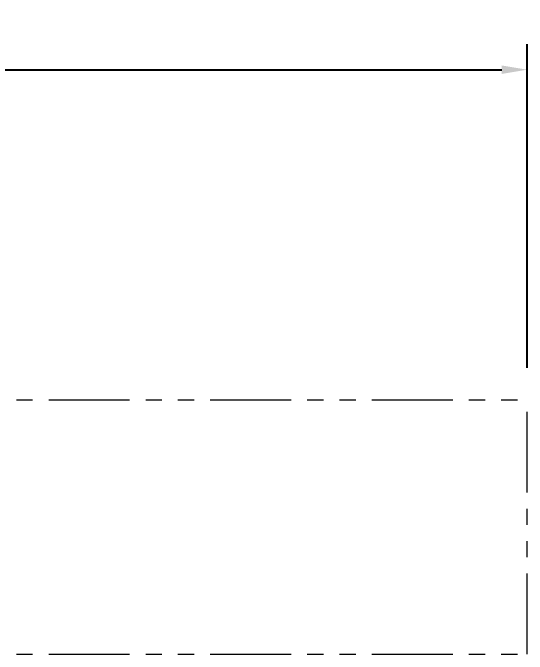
# Model space of a CAD drawing. Header units: millimetres. Extents: x 0 to 5945, y 0 to 4205.
# Drawn here: x 1184.6 to 1386.7, y 2246.2 to 2498.3 of the extents above; entities that cross this region are included whole.
import ezdxf

# ---------------------------------------------------------------- set-up
doc = ezdxf.new("R2010")
doc.units = ezdxf.units.MM
doc.header["$LTSCALE"] = 5
doc.linetypes.add('PHANTOM', pattern=[63.5, 31.75, -6.35, 6.35, -6.35, 6.35, -6.35])
doc.layers.add('참조(ISO)', color=6, linetype='Continuous', lineweight=35)
doc.layers.add('치수(ISO)', color=2, linetype='Continuous', lineweight=25)
doc.styles.add('치수 텍스트_PSTEK_POSCO', font='isocp.shx')
doc.dimstyles.new('치수_PSTEK_POSCO', dxfattribs={"dimscale": 5, "dimtxt": 3, "dimasz": 2, "dimexe": 2, "dimexo": 2.5, "dimgap": 1, "dimtad": 1, "dimrnd": 1e-08, "dimdsep": 46, "dimtxsty": '치수 텍스트_PSTEK_POSCO', "dimcen": 0.09, "dimdle": 10, "dimclrd": 7, "dimclre": 7, "dimclrt": 2, "dimadec": 1, "dimazin": 2, "dimtfac": 1, "dimtmove": 0, "dimatfit": 3, "dimfxl": 0, "dimtolj": 1, "dimlwd": -1, "dimlwe": -1, "dimarcsym": 0})

# ---------------------------------------------------------------- blocks, each defined once
blk = doc.blocks.new('*D54')
at = {"layer": 'Defpoints', "color": 0}
for p in [(1386.65, 2475.91), (436.65, 2346.19), (1386.65, 2346.19)]:
    blk.add_point(p, dxfattribs=at)
at = {"layer": '치수(ISO)', "color": 7}
for p, q in [((436.65, 2358.69), (436.65, 2485.91)), ((1386.65, 2358.69), (1386.65, 2485.91)), ((446.65, 2475.91), (1376.65, 2475.91))]:
    blk.add_line(p, q, dxfattribs=at)
for points in [[(446.65, 2477.57), (446.65, 2474.24), (436.65, 2475.91)], [(1376.65, 2477.57), (1376.65, 2474.24), (1386.65, 2475.91)]]:
    blk.add_solid(points, dxfattribs=at)
at = {"layer": '치수(ISO)', "color": 2, "insert": (897.84, 2488.41), "char_height": 15, "attachment_point": 4, "style": '치수 텍스트_PSTEK_POSCO'}
blk.add_mtext('\\A1;950', dxfattribs=at)

msp = doc.modelspace()

# ---------------------------------------------------------------- linework, layer by layer
at = {"layer": '참조(ISO)', "color": 6, "linetype": 'PHANTOM', "lineweight": 0, "ltscale": 0.2}
for p, q in [((436.6517, 2346.1862), (1386.6517, 2346.1862)), ((1386.6517, 2246.1862), (1386.6517, 2346.1862)), ((436.6517, 2246.1862), (1386.6517, 2246.1862))]:
    msp.add_line(p, q, dxfattribs=at)

# ---------------------------------------------------------------- dimensions: what is measured, and where the dimension line sits
at = {"layer": '치수(ISO)', "color": 7}
dim = msp.add_linear_dim(base=(1386.6517, 2475.9081), p1=(436.6517, 2346.1862), p2=(1386.6517, 2346.1862), angle=180, dimstyle='치수_PSTEK_POSCO', override={"dimdec": 2, "dimtp": 0, "dimtm": 0, "dimtdec": 2, "dimtofl": 0, "dimatfit": 1}, dxfattribs=at)
dim.commit()
dim.dimension.update_dxf_attribs({"geometry": '*D54', "text_midpoint": (911.6517, 2475.9081), "dimtype": 160})

doc.saveas('drawing.dxf')
